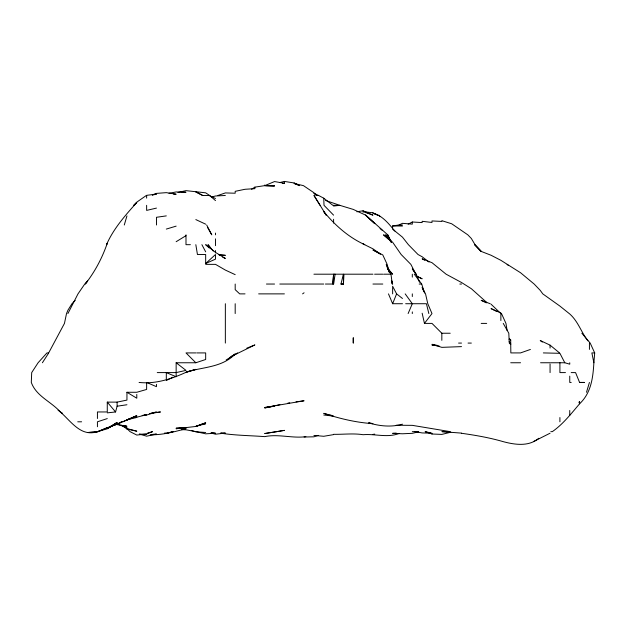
<?xml version="1.0" encoding="UTF-8"?>
<svg xmlns="http://www.w3.org/2000/svg" width="626" height="626" viewBox="0 0 626 626"><rect width="100%" height="100%" fill="white"/><g stroke="black" fill="none" stroke-linecap="round" stroke-linejoin="round"><path stroke-width="0.94" d="M313.923 274.196L343.431 274.196L340.951 284.04L343.431 284.04L343.971 274.196L372.947 274.196M581.851 333.235L590.185 343.079L594.7 352.915L593.878 362.759C592.994 377.76 591.187 392.87 579.59 403.801C571.139 413.676 563.11 424.115 552.343 431.643L550.825 431.643M333.588 284.04L335.129 274.196L333.588 274.431L332.782 284.04L333.588 274.196L333.588 284.04L325.418 284.04M107.273 412.87L115.575 411.955L117.109 406.219L117.109 402.119L126.945 400.092L126.945 392.275L136.789 392.275L146.633 389.442L146.633 382.439L156.469 386.665L156.469 384.356M124.284 225L126.945 215.923M586.499 392.275L589.434 382.439M402.471 303.72L392.635 303.72L396.594 293.876L392.635 286.246L392.635 293.876M408.129 313.556L412.307 303.72L405.186 293.876M67.905 313.556L78 293.876L84.745 284.04L87.593 281.035L85.308 284.04C95.042 271.496 102.022 258.319 107.273 243.318L106.53 244.68C113.314 228.858 125.38 215.258 136.789 202.48L133.784 205.32L136.789 202.135L146.335 195.476M42.396 362.759L48.233 353.729L64.455 323.399L66.52 313.556L67.905 310.238L71.967 303.72L75.183 300.394M441.831 340.348L441.831 333.235L431.987 323.399L424.459 323.399L431.987 313.556L427.785 303.72L425.539 293.876L422.151 287.49L423.825 291.481M205.672 263.491L215.508 254.516L215.508 259.148L205.672 263.491L205.672 254.516L197.448 254.516L195.828 244.68M237.614 352.915L226.174 359.95M302.593 293.876L304.072 292.78M538.736 438.286C528.79 446.972 514.306 444.703 502.608 441.479C489.164 437.605 475.345 435.227 461.511 433.278M229.891 357.43L235.188 353.948C222.222 367.665 202.707 366.891 185.992 372.165L195.828 369.363L185.421 372.595C170.898 379.176 155.201 384.192 139.074 382.439M251.589 189.255L254.868 187.127L264.712 185.64L274.548 185.64M176.149 241.706L185.992 235.666M408.16 224.139L412.307 222.003L422.151 222.574L422.151 221.299L431.987 222.465L431.987 220.947L441.831 221.424L441.831 220.688L451.675 223.764L467.81 234.836L471.347 238.49L475.032 244.68L481.191 251.417L491.027 255.244L500.87 260.314L520.55 272.74L534.158 284.04L540.23 290.362L542.789 293.876L559.91 306.091L569.754 313.986C578.158 321.396 581.194 332.203 587.861 340.81M550.066 433.208L533.626 441.479M166.313 380.514L172.87 377.204M122.845 421.799L136.789 415.617L117.109 424.24L109.057 427.073M231.612 356.311L254.868 344.926L246.824 348.166M264.767 185.64L274.548 181.556L284.392 183.308L284.392 181.423L294.228 182.98L299.635 185.64L294.228 183.512L294.228 182.98M305.864 436.674C292.42 438.544 278.406 433.779 264.712 436.627C250.079 435.524 235.392 435.469 220.876 433.208M98.321 431.283L107.273 427.683L97.429 431.971L87.593 432.519L97.429 431.643C80.871 437.222 71.035 421.267 60.315 411.955C51.113 401.54 36.3 396.305 31.3 382.439L31.699 372.595L38.092 362.759L46.973 352.915L48.233 352.915M109.057 426.995L117.109 423.833L107.273 428.27L117.109 423.066L107.273 428.614L117.109 422.401L107.273 428.81L98.321 431.384M126.945 420.077L136.789 416.267L126.945 419.772L136.789 417.44L135.005 417.565M152.353 194.882L156.469 193.387L166.313 192.651L176.149 194.209L173.465 194.083M530.394 349.457L520.55 352.915L510.839 352.915L510.714 343.463L510.714 344.55L509.274 343.079L508.805 333.235L503.249 323.399M217.95 195.476L225.352 192.925L235.188 193.223L235.188 191.329L245.032 189.279L254.868 188.669L254.868 187.127M166.313 379.434L166.313 372.595L176.149 376.727L176.149 362.759L195.828 362.759L205.672 359.496L205.672 352.915L196.76 352.915M107.273 418.591L97.429 421.799L97.429 426.744M318.384 435.383L313.908 436.815L304.072 437.018M166.313 229.077L176.149 226.135M147.478 433.122L152.548 431.643L146.633 433.967L136.789 435.062L130.036 431.643L126.945 428.583L136.789 431.189L126.945 429.006L121.647 425.124M398.895 433.552C387.306 438.012 375.044 433.662 363.111 434.71C353.307 433.176 343.447 434.499 333.588 434.319M211.932 196.924L215.508 195.985L225.352 195.476M279.916 182.534L284.392 181.423M450.775 432.222L441.831 434.405L431.987 434.006L425.124 431.643L431.134 433.012M152.353 195.093L156.469 194.123L146.633 195.328M156.469 208.098L146.633 210.399L146.633 205.32M418.661 431.846L412.307 433.325L402.471 433.779L392.635 433.348L396.211 433.067M177.94 192.44L185.992 190.648L195.828 191.72L202.699 195.476L209.64 195.476L215.508 200.602M275.448 405.648L279.916 404.646M273.656 406.039L264.712 407.949L274.548 406.11L264.712 407.518L304.072 400.773L296.02 401.861M153.785 412.55L156.469 412.018L146.633 415.046L142.157 415.445M402.471 424.178C391.25 427.394 379.434 426.142 368.409 422.785M168.997 193.262L176.149 191.947L185.992 192.245L181.517 192.511M433.779 344.785L431.987 345.098L439.147 345.982M333.588 434.616L323.752 436.283L313.908 435.43M356.851 211.791L363.111 210.774L372.947 215.156L364.903 212.3M287.929 403.097L289.705 402.815M181.517 427.902L176.149 428.74L195.828 426.455L205.672 422.777L195.828 426.369L205.672 423.724L202.088 424.225M117.109 406.219L126.945 404.748M372.947 434.397L374.739 434.131M166.313 215.884L156.469 217.292L156.469 225M151.101 413.144L153.785 412.8M156.469 412.456L160.483 411.955L149.317 413.645M143.949 415.046L146.633 414.717L135.005 417.644M333.588 206.048L339.777 205.32L353.267 209.413L365.686 215.156L387.737 234.836L391.406 242.215M402.471 225L392.635 225.916L392.635 227.395M184.201 428.857L185.992 428.724C174.302 431.768 162.384 435.125 150.209 434.757M152.893 434.311L156.469 434.068L146.633 436.181L139.473 434.131M282.6 183.41L284.392 183.308M461.511 346.616L441.831 347.36L431.987 344.316L437.355 345.411M340.951 284.04L343.431 283.961M318.618 195.476L313.908 193.262L316.49 195.476L318.618 195.476L323.752 198.199L332.852 205.32L339.777 205.32L325.536 200.453M190.398 244.68L185.992 244.68L185.992 234.836M205.672 264.36L215.508 264.36L225.352 270.072L235.188 274.65M374.606 274.196L382.791 274.196M383.652 274.196L389.943 274.196M266.449 284.04L274.548 284.04M279.791 284.04L323.752 284.04M372.947 284.04L382.791 284.04M419.185 284.04L421.705 284.04L424.538 293.031M459.836 284.04L461.511 284.04M245.032 293.876L239.68 293.876L235.188 289.642L235.188 284.04M258.655 293.876L284.392 293.876M405.671 303.72L426.423 303.72L428.841 313.556M491.027 304.166L500.87 313.556L501.481 313.556L505.949 323.399L507.138 330.551M481.191 323.399L486.684 323.399M441.831 333.235L450.204 333.235M353.267 343.079L353.267 337.852L353.267 342.915M458.576 343.079L461.511 343.079M468.052 343.079L471.347 343.079M195.828 352.915L185.992 352.915L195.828 362.759M543.345 352.915L559.91 353.314L564.808 362.759L569.754 364.183L569.754 362.759M594.7 352.915L591.867 352.915L593.878 362.759M510.714 362.759L520.55 362.759M540.559 362.759L550.066 362.759M550.833 362.759L564.808 362.759M157.251 372.595L176.149 372.595L185.992 370.381L176.149 362.759M565.474 372.595L559.91 372.595L559.91 362.759M571.178 372.595L575.568 372.595L579.59 382.439L584.238 382.439L579.59 382.439M571.202 382.439L569.754 382.439L569.754 376.14M97.429 418.512L97.429 411.955L107.273 411.955L107.273 402.119L117.109 402.119M579.59 402.119L578.909 402.119L579.59 403.801L579.59 401.524M77.749 421.799L81.615 421.799M412.307 431.643L418.661 431.643M139.473 434.154L146.633 434.209M402.471 226.041L392.635 225.916L398.942 225L402.471 223.333L412.307 224.139L412.307 222.003M211.04 433.122L215.508 433.239L205.672 433.826L195.993 431.643M431.095 433.176L422.151 432.934L414.733 431.643M181.517 429.647L185.992 429.804L195.828 431.643M265.549 185.64L274.548 185.961L264.712 185.64L264.712 185.038M448.748 431.893L441.925 431.643L461.511 433.114M220.876 432.902L225.352 433.075L215.508 434.201L211.04 433.035M323.752 415.015L333.588 416.102L323.752 413.356C339.675 418.637 356.163 422.558 372.947 423.653L369.317 422.832M211.04 433.247L215.508 433.466L211.932 432.801M396.211 425.242L412.307 425.351L450.196 431.643M205.672 432.496L195.828 431.815L191.313 430.461M219.092 254.876L225.352 255.33L219.092 254.813M195.828 191.72L205.672 192.831L209.64 195.476M364.003 211.76L372.947 212.801L377.807 215.156L373.761 213.552M294.228 183.512L303.454 185.64L313.908 192.714L316.49 195.476M123.369 425.39L126.945 426.267L117.109 424.616L117.109 423.919M373.792 213.505C382.854 215.939 389.02 224.147 394.881 231.057M490.189 303.72L481.191 300.331L486.363 302.874M118.901 424.6L126.945 427.957L126.945 429.006M500.87 312.961L491.027 308.587L496.77 311.49M222.746 257.255L225.352 258.428L215.508 252.388L205.672 244.68L209.186 247.943M509.071 339.222L510.714 339.981L510.714 343.079M195.828 219.585L205.672 224.178M416.462 276.121L422.151 278.805L417.002 276.293M209.092 195.476L215.508 198.505M195.828 192.041L202.699 195.476M559.527 352.915L550.066 345.129L540.23 340.521L542.351 342.054M380.279 254.062L372.947 249.97L382.791 254.931L387.15 264.36L389.27 272.412M424.608 260.189L422.151 258.804L431.987 262.693L446.103 274.196L461.511 282.498L471.347 288.719L486.707 302.452M126.945 392.275L136.789 398.214L136.789 394.419M123.666 425.907L126.945 427.957M380.35 254L372.947 248.827L363.111 243.944L364.77 244.68C348.502 237.324 334.973 225.211 323.752 211.549L326.216 215.156L313.978 195.476L320.042 205.32M60.315 411.955L62.592 413.567L58.069 410.194M392.635 229.186L402.471 237.16L408.395 244.68L418.027 254.516L422.151 256.762L428.966 262.02M396.594 293.876L402.471 298.477M367.626 217.23L365.631 215.156L374.755 223.56M380.06 228.498L382.103 230.243M507.107 264.36L508.547 265.604M365.631 215.156L374.755 223.654M388.425 239.242L383.519 234.836L392.635 242.231L401.164 254.516L410.852 264.36L415.922 274.196L412.307 268.867L416.173 274.196L419.49 282.248M509.423 338.76L510.714 339.981M333.588 215.156L324.01 205.32L323.752 198.199M391.375 241.644L385.092 234.836L391.375 242.223M378.84 215.156L380.154 216.604M387.525 268.577L392.635 274.196L387.713 268.577M107.273 402.119L115.575 411.955M213.216 251.01L208.035 244.68L210.852 248.459M414.295 274.196L421.705 284.04M388.824 271.168L390.96 274.196L392.283 284.04L391.579 281.356M509.181 341.561L510.198 343.079M391.586 242.082L386.907 234.836L391.203 242.215M207.558 227.457L211.768 234.836L206.666 225M201.901 244.68L205.672 251.855M387.995 268.46L390.96 274.196L386.265 264.36L388.01 269.728M387.737 234.836L390.726 241.401M388.48 293.876L392.635 303.72M391.477 280.464L392.635 284.04L391.563 280.464M424.459 323.399L422.151 313.219M589.434 343.079L589.434 349.402M569.754 410.484L569.754 415.421M559.91 417.534L559.91 421.799M550.066 345.208L550.066 348.048M550.066 363.878L550.066 372.595M500.87 313.556L500.87 320.535M431.987 433.208L431.987 434.006M412.307 274.196L412.307 277.115M412.307 293.876L412.307 296.536M412.307 311.912L412.307 313.556M372.947 212.801L372.947 213.231M363.111 210.774L363.111 212.425M343.431 274.196L343.431 284.04M333.588 219.264L333.588 223.091M235.188 303.72L235.188 313.556M225.352 303.72L225.352 343.079M215.508 233.068L215.508 234.836M215.508 238.842L215.508 245.666M215.508 250.564L215.508 252.935M146.633 195.476L146.633 198.113M121.726 421.799L117.109 424.24L113.533 425.062L117.109 424.225L121.726 421.799M173.191 431.643L166.313 433.325L164.521 433.2L166.313 433.309L173.191 431.643M276.895 431.643L264.712 433.544L284.392 430.375L276.895 431.643M185.992 427.91L176.149 428.192L185.992 427.981M331.803 415.421L330.012 415.328L331.803 415.429M481.191 251.386L474.641 244.68L481.191 251.417"/></g></svg>
